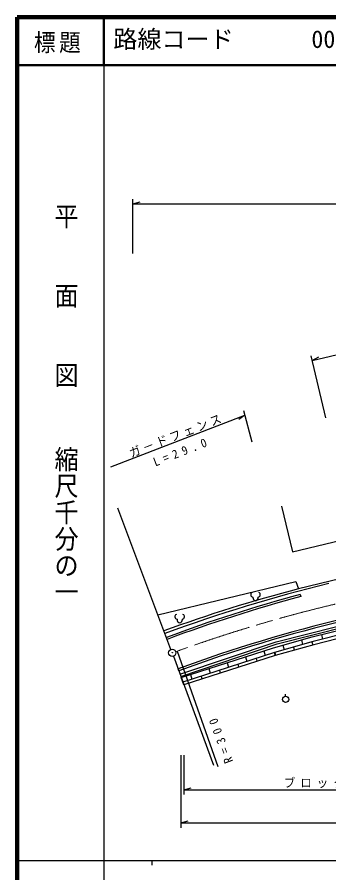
# Model space of a CAD drawing. Units: millimetres, scale not verified. Extents: x 40000 to 680000, y 20000 to 380000.
# Drawn here: x 40000 to 104791, y 202409 to 380000 of the extents above; entities that cross this region are included whole.
import ezdxf
from ezdxf.enums import TextEntityAlignment as Align

# ---------------------------------------------------------------- set-up
doc = ezdxf.new("R2010")
doc.units = ezdxf.units.MM
doc.header["$LTSCALE"] = 1000
doc.linetypes.add('CHAIN', pattern=[18.5, 12, -1.5, 3.5, -1.5])
for name, color, linetype, lineweight in [('M-BGD', 7, 'Continuous', 25), ('M-BMK', 2, 'CHAIN', 13), ('M-OTRS', 6, 'Continuous', 25), ('M-STR-STR3', 7, 'Continuous', 25), ('M-TTL', 2, 'Continuous', 140), ('M-TTL-BAND', 7, 'Continuous', 25), ('M-TTL-LINE', 7, 'Continuous', 50)]:
    doc.layers.add(name, color=color, linetype=linetype, lineweight=lineweight)
for name, color, linetype in [('M-BMK-SRVR', 7, 'Continuous'), ('M-STR-HTXT', 7, 'Continuous'), ('M-TTL-TXT', 7, 'Continuous')]:
    doc.layers.add(name, color=color, linetype=linetype)
doc.styles.add('@ＭＳ ゴシック', font='')
doc.styles.add('ＭＳ ゴシック', font='')
doc.styles.get('@ＭＳ ゴシック').set_extended_font_data('@MS Gothic')
doc.styles.get('ＭＳ ゴシック').set_extended_font_data('MS Gothic')

# ---------------------------------------------------------------- blocks, each defined once
blk = doc.blocks.new('MARK5C2L9')
at = {"color": 3, "linetype": 'Continuous', "lineweight": 25}
blk.add_circle((0, 0), 0.05, dxfattribs=at)
blk = doc.blocks.new('MARK28C15L6')
at = {"color": 7, "linetype": 'Continuous', "lineweight": 25}
blk.add_line((0, 0), (0.014, -0.05), dxfattribs=at)
blk = doc.blocks.new('MARK1048C15L6')
at = {"color": 7, "linetype": 'Continuous', "lineweight": 25}
blk.add_lwpolyline([(-0.034, 0.04), (-0.042, 0.036), (-0.048, 0.03), (-0.05, 0.022), (-0.05, 0.014), (-0.048, 0.006), (-0.042, -0.002), (-0.036, -0.006), (-0.028, -0.008), (-0.028, -0.014), (-0.026, -0.024), (-0.022, -0.032), (-0.018, -0.038), (-0.01, -0.044), (0, -0.046), (0.01, -0.044), (0.018, -0.038), (0.022, -0.032), (0.026, -0.024), (0.028, -0.014), (0.028, -0.008), (0.036, -0.006), (0.042, -0.002), (0.048, 0.006), (0.05, 0.014), (0.05, 0.022), (0.048, 0.03), (0.042, 0.036), (0.034, 0.04)], dxfattribs=at)

msp = doc.modelspace()

# ---------------------------------------------------------------- linework, layer by layer
at = {"layer": 'M-BGD'}
for p, q in [((64078, 330970), (64078, 342220)), ((64078, 341220), (224829, 341220)), ((101313, 308727), (140160, 317932)), ((104137, 296810), (101082, 309700)), ((87067, 298388), (88754, 291874)), ((59467, 286642), (87318, 297420)), ((71970, 248774), (60910, 278084)), ((72493, 247368), (80783, 224740)), ((73280, 248424), (81729, 224514)), ((74678, 241403), (74108, 242961)), ((95802, 239062), (95802, 239504)), ((74025, 226824), (74025, 211765)), ((74678, 226824), (74678, 218672)), ((74678, 219672), (143065, 219672)), ((74025, 212765), (549489, 212765))]:
    msp.add_line(p, q, dxfattribs=at)
for points in [[(224681, 290878), (224565, 291287), (142518, 271989), (98488, 261350)], [(94952, 278510), (97246, 269020), (113992, 273067), (112981, 276551), (131577, 281074), (129309, 291234)], [(73845, 243679), (93856, 250383), (202366, 277760)], [(74025, 243187), (94020, 249930), (202745, 277336)], [(69250, 255984), (97936, 262860), (98488, 261350)]]:
    msp.add_lwpolyline(points, dxfattribs=at)
msp.add_circle((95802, 238416), 646, dxfattribs=at)
for centre, radius, start, end in [((173679, -29075), 300000, 104.5152, 110.11337), ((184956, -61809), 334054, 103.88516, 109.99789)]:
    msp.add_arc(centre, radius, start, end, dxfattribs=at)
at = {"layer": 'M-BMK'}
msp.add_line((72946, 248311), (73466, 248486), dxfattribs=at)
msp.add_arc((175143, -33758), 300000, 103.30307, 109.81122, dxfattribs=at)
at = {"layer": 'M-OTRS'}
for radius in [31.3, 25, 18.8, 12.5, 6.3]:
    msp.add_circle((72235, 248104), radius, dxfattribs=at)
at = {"layer": 'M-STR-STR3'}
for p, q in [((98799, 260158), (98927, 259747)), ((101291, 251378), (126006, 257600)), ((126191, 256616), (101523, 250406)), ((126291, 256083), (101686, 249724)), ((71181, 250865), (71054, 251276)), ((93285, 249137), (101291, 251378)), ((101523, 250405), (93507, 248161)), ((99063, 250755), (99333, 249792)), ((103230, 251867), (103474, 250897)), ((74108, 242961), (93285, 249137)), ((101686, 249724), (93645, 247555)), ((95211, 249676), (95481, 248713)), ((97407, 249252), (97585, 248617)), ((101259, 250331), (101447, 249659)), ((93508, 248158), (74452, 242021)), ((93645, 247555), (74678, 241403)), ((87434, 247253), (87740, 246301)), ((89644, 246914), (89835, 246319)), ((91241, 248479), (91548, 247527)), ((93451, 248140), (93640, 247553)), ((93555, 248174), (93723, 247576)), ((83626, 246027), (83933, 245075)), ((85836, 245688), (86031, 245085)), ((73600, 244347), (73472, 244757)), ((76011, 243574), (76318, 242622)), ((79819, 244800), (80125, 243849)), ((82029, 244462), (82226, 243851)), ((74452, 242021), (74414, 242009)), ((78222, 243235), (78421, 242617))]:
    msp.add_line(p, q, dxfattribs=at)
for centre, start, end in [((176282, -29664), 104.96786, 110.53394), ((176410, -30074), 104.96786, 110.53394), ((177139, -36762), 103.26877, 110.21579), ((177267, -37172), 103.26877, 110.21579)]:
    msp.add_arc(centre, 300000, start, end, dxfattribs=at)
at = {"layer": 'M-TTL'}
for p, q in [((40000, 380000), (40000, 20000)), ((680000, 380000), (40000, 380000))]:
    msp.add_line(p, q, dxfattribs=at)
at = {"layer": 'M-TTL-BAND'}
for p, q in [((58000, 370000), (58000, 20000)), ((40000, 205000), (579000, 205000)), ((68000, 205000), (68000, 204000))]:
    msp.add_line(p, q, dxfattribs=at)
at = {"layer": 'M-TTL-LINE'}
for p, q in [((58000, 380000), (58000, 370000)), ((40000, 370000), (680000, 370000))]:
    msp.add_line(p, q, dxfattribs=at)

# ---------------------------------------------------------------- block references
at = {"layer": 'M-BGD', "xscale": 30000, "yscale": 30000}
for p, rotation in [((64078, 341220), 90), ((101313, 308727), 103.3313), ((87318, 297420), 291.60927), ((74678, 219672), 90), ((74025, 212765), 90)]:
    msp.add_blockref('MARK28C15L6', p, dxfattribs=dict(at, rotation=rotation))
at = {"layer": 'M-BGD', "xscale": 20000, "yscale": 20000}
for p in [(89541, 259809), (73789, 255242)]:
    msp.add_blockref('MARK1048C15L6', p, dxfattribs=at)
at = {"layer": 'M-BMK-SRVR', "xscale": 15000, "yscale": 15000}
msp.add_blockref('MARK5C2L9', (72235, 248073), dxfattribs=at)

# ---------------------------------------------------------------- texts
at = {"layer": 'M-STR-HTXT', "char_height": 1833, "attachment_point": 7, "style": 'ＭＳ ゴシック'}
for s, insert, rotation in [('\\T1.26;\\W0.95;ガ－ドフェンス', (63768, 288454), 21.3), ('\\T1.78;\\W0.95;L=29.0', (68722, 286698), 21.3), ('\\T1.81;\\W0.95;R=300', (84933, 225563), 110.5)]:
    msp.add_mtext(s, dxfattribs=dict(at, insert=insert, rotation=rotation))
at = {"layer": 'M-STR-HTXT', "insert": (95434, 219979), "char_height": 1833, "attachment_point": 7, "style": 'ＭＳ ゴシック'}
msp.add_mtext('\\T1.44;\\W0.95;ブロック\u3000L=71.0', dxfattribs=at)
at = {"layer": 'M-TTL-BAND', "style": '@ＭＳ ゴシック', "width": 1.1}
for s, p in [('平\u3000\u3000面\u3000\u3000図', (47277, 341475)), ('縮尺千分の一', (47277, 291030))]:
    msp.add_text(s, height=3666, rotation=270, dxfattribs=at).set_placement(p, align=Align.BOTTOM_LEFT)
at = {"layer": 'M-TTL-TXT', "style": 'ＭＳ ゴシック'}
for s, p in [('路線コード', (60000, 372500)), ('004', (101142, 372500))]:
    msp.add_text(s, height=3666, dxfattribs=at).set_placement(p, align=Align.BOTTOM_LEFT)
at = {"layer": 'M-TTL-TXT', "insert": (43500, 372500), "char_height": 3666, "attachment_point": 7, "style": 'ＭＳ ゴシック'}
msp.add_mtext('\\T1.16;\\W0.9;標題', dxfattribs=at)

doc.saveas('drawing.dxf')
